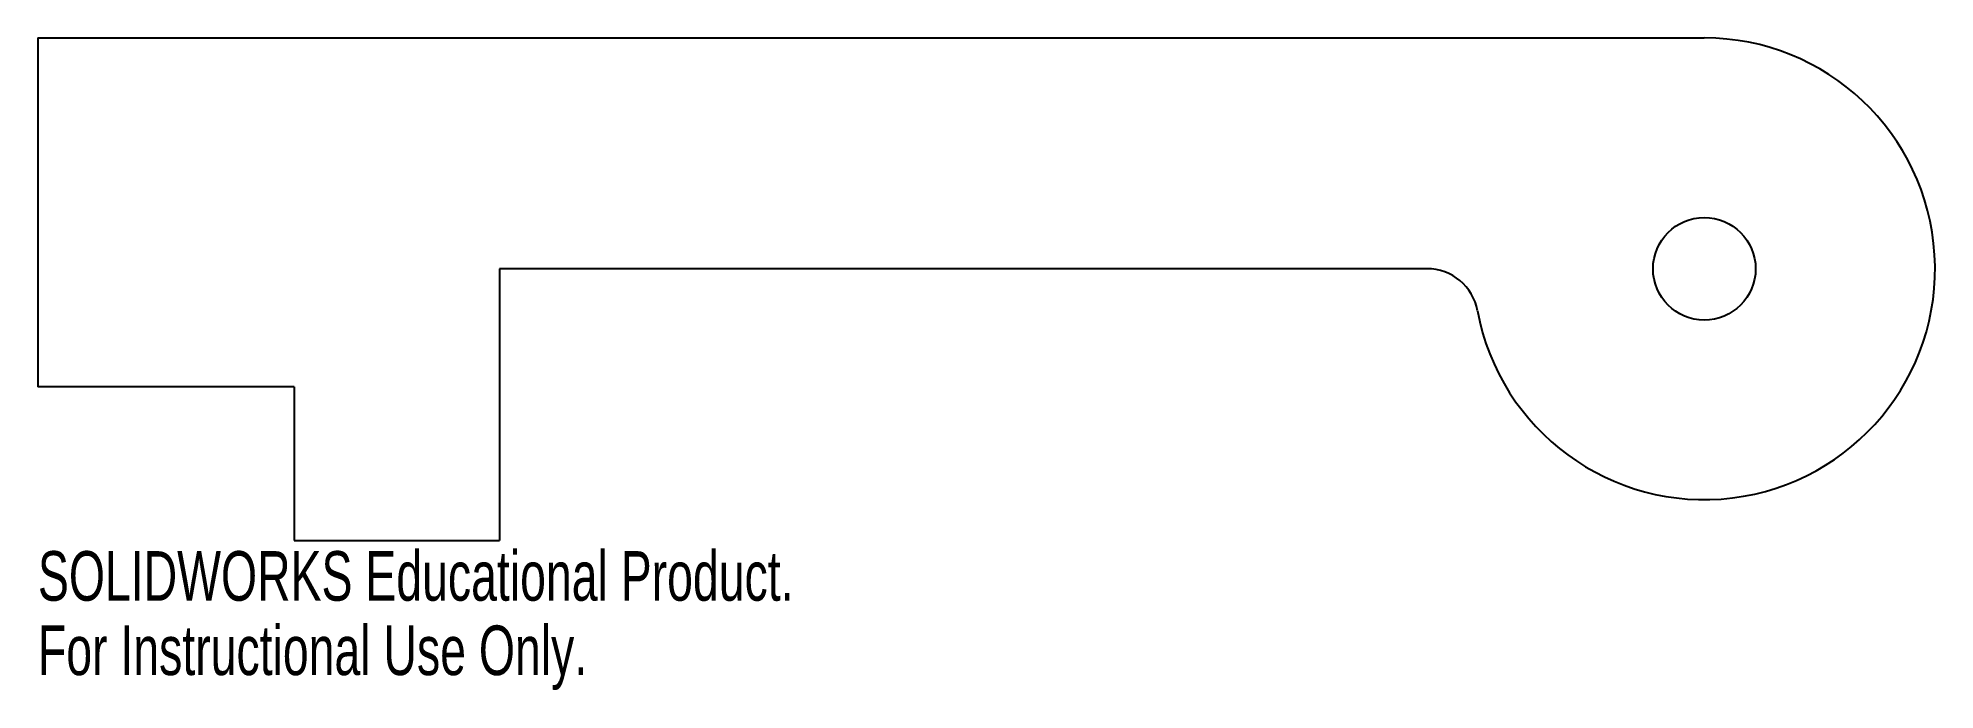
# Model space of a CAD drawing. Header units: millimetres. Extents: x -162 to 22, y -41 to 22.
import ezdxf

# ---------------------------------------------------------------- set-up
doc = ezdxf.new("R2010")
doc.units = ezdxf.units.MM
doc.styles.add('SLDTEXTSTYLE0', font='TXT', dxfattribs={"width": 0.7})

msp = doc.modelspace()

# ---------------------------------------------------------------- linework, layer by layer
at = {"color": 7, "linetype": 'Continuous', "lineweight": 25}
for p, q in [((-162.5, 22.5), (-162.5, -11.5)), ((-162.5, 22.5), (0, 22.5)), ((-27.04, 0), (-117.5, 0)), ((-117.5, 0), (-117.5, -26.5)), ((-137.5, -11.5), (-162.5, -11.5)), ((-137.5, -11.5), (-137.5, -26.5)), ((-137.5, -26.5), (-117.5, -26.5))]:
    msp.add_line(p, q, dxfattribs=at)
msp.add_circle((0, 0), 5, dxfattribs=at)
for centre, radius, start in [((0, 0), 22.5, 190.4757), ((-27.04, -5), 5, 10.4757)]:
    msp.add_arc(centre, radius, start, 90, dxfattribs=at)

# ---------------------------------------------------------------- texts
at = {"color": 7, "linetype": 'Continuous', "char_height": 4.8336, "attachment_point": 1, "style": 'SLDTEXTSTYLE0'}
for s, insert in [('SOLIDWORKS Educational Product.', (-162.5, -27.52)), ('For Instructional Use Only.', (-162.5, -34.77))]:
    msp.add_mtext(s, dxfattribs=dict(at, insert=insert))

doc.saveas('drawing.dxf')
